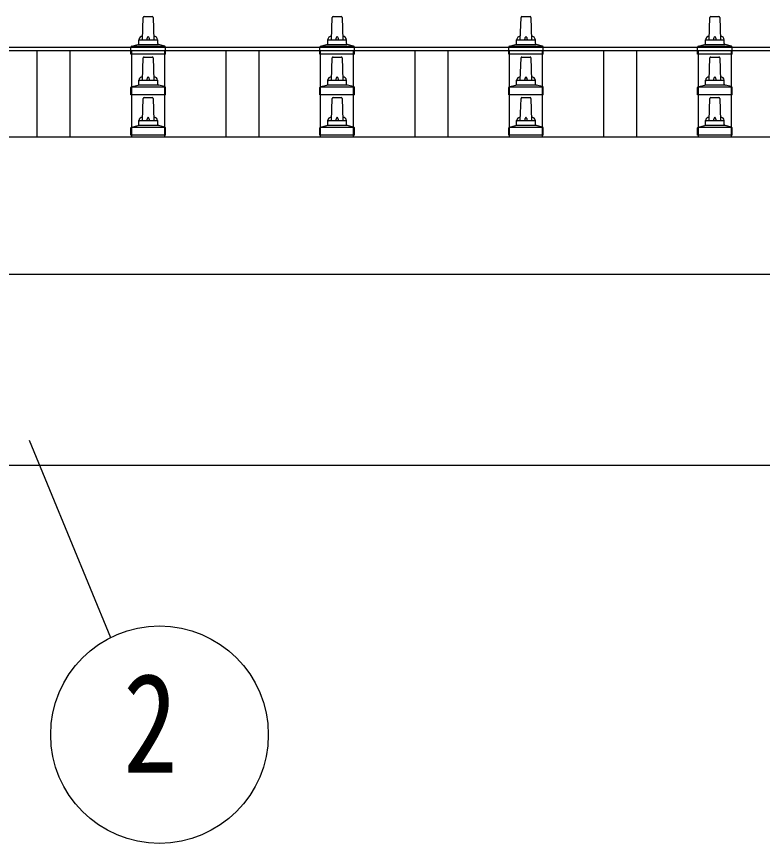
# Model space of a CAD drawing. Units: millimetres, scale not verified. Extents: x -16820 to 16820, y -11880 to 11880.
# Drawn here: x -11835 to -11046, y -983 to -107 of the extents above; entities that cross this region are included whole.
import ezdxf
from ezdxf.enums import TextEntityAlignment as Align

# ---------------------------------------------------------------- set-up
doc = ezdxf.new("R2010")
doc.units = ezdxf.units.MM
doc.header["$LTSCALE"] = 50
for name, color, linetype in [('0-5_YKK_13', 4, 'Continuous'), ('0-6_YKK_A1', 4, 'Continuous'), ('0-7_YKK_D', 6, 'Continuous')]:
    doc.layers.add(name, color=color, linetype=linetype)
doc.styles.add('ＭＳ ゴシック', font='')
doc.styles.get('ＭＳ ゴシック').set_extended_font_data('MS Gothic')

msp = doc.modelspace()

# ---------------------------------------------------------------- linework, layer by layer
at = {"layer": '0-5_YKK_13'}
for p, q in [((-11701.92, -131.31), (-11701.19, -107.79)), ((-11700.19, -106.81), (-11691.65, -106.81)), ((-11690.65, -107.79), (-11689.92, -131.31)), ((-11501.92, -131.31), (-11501.19, -107.79)), ((-11500.19, -106.81), (-11491.65, -106.81)), ((-11490.65, -107.79), (-11489.92, -131.31)), ((-11301.92, -131.31), (-11301.19, -107.79)), ((-11300.19, -106.81), (-11291.65, -106.81)), ((-11290.65, -107.79), (-11289.92, -131.31)), ((-11101.92, -131.31), (-11101.19, -107.79)), ((-11100.19, -106.81), (-11091.65, -106.81)), ((-11090.65, -107.79), (-11089.92, -131.31)), ((-11705.92, -135.52), (-11705.92, -131.31)), ((-11704.92, -131.31), (-11686.92, -131.31)), ((-11685.92, -135.52), (-11685.92, -131.31)), ((-11505.92, -135.52), (-11505.92, -131.31)), ((-11504.92, -131.31), (-11486.92, -131.31)), ((-11485.92, -135.52), (-11485.92, -131.31)), ((-11305.92, -135.52), (-11305.92, -131.31)), ((-11304.92, -131.31), (-11286.92, -131.31)), ((-11285.92, -135.52), (-11285.92, -131.31)), ((-11105.92, -135.52), (-11105.92, -131.31)), ((-11104.92, -131.31), (-11086.92, -131.31)), ((-11085.92, -135.52), (-11085.92, -131.31)), ((-11714.17, -146.81), (-11714.17, -139.1)), ((-11713.79, -138.31), (-11678.05, -138.31)), ((-11713.41, -138.13), (-11706.69, -136.5)), ((-11706.3, -136.31), (-11685.54, -136.31)), ((-11678.44, -138.13), (-11685.16, -136.5)), ((-11677.67, -146.81), (-11677.67, -139.1)), ((-11514.17, -146.81), (-11514.17, -139.1)), ((-11513.79, -138.31), (-11478.05, -138.31)), ((-11513.41, -138.13), (-11506.69, -136.5)), ((-11506.3, -136.31), (-11485.54, -136.31)), ((-11478.44, -138.13), (-11485.16, -136.5)), ((-11477.67, -146.81), (-11477.67, -139.1)), ((-11314.17, -146.81), (-11314.17, -139.1)), ((-11313.79, -138.31), (-11278.05, -138.31)), ((-11313.41, -138.13), (-11306.69, -136.5)), ((-11306.3, -136.31), (-11285.54, -136.31)), ((-11278.44, -138.13), (-11285.16, -136.5)), ((-11277.67, -146.81), (-11277.67, -139.1)), ((-11114.17, -146.81), (-11114.17, -139.1)), ((-11113.79, -138.31), (-11078.05, -138.31)), ((-11113.41, -138.13), (-11106.69, -136.5)), ((-11106.3, -136.31), (-11085.54, -136.31)), ((-11078.44, -138.13), (-11085.16, -136.5)), ((-11077.67, -146.81), (-11077.67, -139.1)), ((-11677.67, -146.81), (-11714.17, -146.81)), ((-11477.67, -146.81), (-11514.17, -146.81)), ((-11277.67, -146.81), (-11314.17, -146.81)), ((-11077.67, -146.81), (-11114.17, -146.81)), ((-11701.92, -174.17), (-11701.19, -150.64)), ((-11700.19, -149.67), (-11691.65, -149.67)), ((-11690.65, -150.64), (-11689.92, -174.17)), ((-11501.92, -174.17), (-11501.19, -150.64)), ((-11500.19, -149.67), (-11491.65, -149.67)), ((-11490.65, -150.64), (-11489.92, -174.17)), ((-11301.92, -174.17), (-11301.19, -150.64)), ((-11300.19, -149.67), (-11291.65, -149.67)), ((-11290.65, -150.64), (-11289.92, -174.17)), ((-11101.92, -174.17), (-11101.19, -150.64)), ((-11100.19, -149.67), (-11091.65, -149.67)), ((-11090.65, -150.64), (-11089.92, -174.17)), ((-11705.92, -178.38), (-11705.92, -174.17)), ((-11704.92, -174.17), (-11686.92, -174.17)), ((-11685.92, -178.38), (-11685.92, -174.17)), ((-11505.92, -178.38), (-11505.92, -174.17)), ((-11504.92, -174.17), (-11486.92, -174.17)), ((-11485.92, -178.38), (-11485.92, -174.17)), ((-11305.92, -178.38), (-11305.92, -174.17)), ((-11304.92, -174.17), (-11286.92, -174.17)), ((-11285.92, -178.38), (-11285.92, -174.17)), ((-11105.92, -178.38), (-11105.92, -174.17)), ((-11104.92, -174.17), (-11086.92, -174.17)), ((-11085.92, -178.38), (-11085.92, -174.17)), ((-11714.17, -189.67), (-11714.17, -181.95)), ((-11713.79, -181.17), (-11678.05, -181.17)), ((-11713.41, -180.98), (-11706.69, -179.35)), ((-11706.3, -179.17), (-11685.54, -179.17)), ((-11678.44, -180.98), (-11685.16, -179.35)), ((-11677.67, -189.67), (-11677.67, -181.95)), ((-11514.17, -189.67), (-11514.17, -181.95)), ((-11513.79, -181.17), (-11478.05, -181.17)), ((-11513.41, -180.98), (-11506.69, -179.35)), ((-11506.3, -179.17), (-11485.54, -179.17)), ((-11478.44, -180.98), (-11485.16, -179.35)), ((-11477.67, -189.67), (-11477.67, -181.95)), ((-11314.17, -189.67), (-11314.17, -181.95)), ((-11313.79, -181.17), (-11278.05, -181.17)), ((-11313.41, -180.98), (-11306.69, -179.35)), ((-11306.3, -179.17), (-11285.54, -179.17)), ((-11278.44, -180.98), (-11285.16, -179.35)), ((-11277.67, -189.67), (-11277.67, -181.95)), ((-11114.17, -189.67), (-11114.17, -181.95)), ((-11113.79, -181.17), (-11078.05, -181.17)), ((-11113.41, -180.98), (-11106.69, -179.35)), ((-11106.3, -179.17), (-11085.54, -179.17)), ((-11078.44, -180.98), (-11085.16, -179.35)), ((-11077.67, -189.67), (-11077.67, -181.95)), ((-11677.67, -189.67), (-11714.17, -189.67)), ((-11700.19, -192.52), (-11691.65, -192.52)), ((-11477.67, -189.67), (-11514.17, -189.67)), ((-11500.19, -192.52), (-11491.65, -192.52)), ((-11277.67, -189.67), (-11314.17, -189.67)), ((-11300.19, -192.52), (-11291.65, -192.52)), ((-11077.67, -189.67), (-11114.17, -189.67)), ((-11100.19, -192.52), (-11091.65, -192.52)), ((-11701.92, -217.02), (-11701.19, -193.5)), ((-11690.65, -193.5), (-11689.92, -217.02)), ((-11501.92, -217.02), (-11501.19, -193.5)), ((-11490.65, -193.5), (-11489.92, -217.02)), ((-11301.92, -217.02), (-11301.19, -193.5)), ((-11290.65, -193.5), (-11289.92, -217.02)), ((-11101.92, -217.02), (-11101.19, -193.5)), ((-11090.65, -193.5), (-11089.92, -217.02)), ((-11705.92, -221.24), (-11705.92, -217.02)), ((-11704.92, -217.02), (-11686.92, -217.02)), ((-11685.92, -221.24), (-11685.92, -217.02)), ((-11505.92, -221.24), (-11505.92, -217.02)), ((-11504.92, -217.02), (-11486.92, -217.02)), ((-11485.92, -221.24), (-11485.92, -217.02)), ((-11305.92, -221.24), (-11305.92, -217.02)), ((-11304.92, -217.02), (-11286.92, -217.02)), ((-11285.92, -221.24), (-11285.92, -217.02)), ((-11105.92, -221.24), (-11105.92, -217.02)), ((-11104.92, -217.02), (-11086.92, -217.02)), ((-11085.92, -221.24), (-11085.92, -217.02)), ((-11714.17, -232.52), (-11714.17, -224.81)), ((-11713.79, -224.02), (-11678.05, -224.02)), ((-11713.41, -223.84), (-11706.69, -222.21)), ((-11706.3, -222.02), (-11685.54, -222.02)), ((-11678.44, -223.84), (-11685.16, -222.21)), ((-11677.67, -232.52), (-11677.67, -224.81)), ((-11514.17, -232.52), (-11514.17, -224.81)), ((-11513.79, -224.02), (-11478.05, -224.02)), ((-11513.41, -223.84), (-11506.69, -222.21)), ((-11506.3, -222.02), (-11485.54, -222.02)), ((-11478.44, -223.84), (-11485.16, -222.21)), ((-11477.67, -232.52), (-11477.67, -224.81)), ((-11314.17, -232.52), (-11314.17, -224.81)), ((-11313.79, -224.02), (-11278.05, -224.02)), ((-11313.41, -223.84), (-11306.69, -222.21)), ((-11306.3, -222.02), (-11285.54, -222.02)), ((-11278.44, -223.84), (-11285.16, -222.21)), ((-11277.67, -232.52), (-11277.67, -224.81)), ((-11114.17, -232.52), (-11114.17, -224.81)), ((-11113.79, -224.02), (-11078.05, -224.02)), ((-11113.41, -223.84), (-11106.69, -222.21)), ((-11106.3, -222.02), (-11085.54, -222.02)), ((-11078.44, -223.84), (-11085.16, -222.21)), ((-11077.67, -232.52), (-11077.67, -224.81)), ((-11677.67, -232.52), (-11714.17, -232.52)), ((-11477.67, -232.52), (-11514.17, -232.52)), ((-11277.67, -232.52), (-11314.17, -232.52)), ((-11077.67, -232.52), (-11114.17, -232.52))]:
    msp.add_line(p, q, dxfattribs=at)
for centre, radius, start, end in [((-11700.19, -107.81), 1, 90, 178.60509), ((-11691.65, -107.81), 1, 1.39491, 90), ((-11500.19, -107.81), 1, 90, 178.60509), ((-11491.65, -107.81), 1, 1.39491, 90), ((-11300.19, -107.81), 1, 90, 178.60509), ((-11291.65, -107.81), 1, 1.39491, 90), ((-11100.19, -107.81), 1, 90, 178.60509), ((-11091.65, -107.81), 1, 1.39491, 90), ((-11701.84, -131.94), 4.13, 90, 171.17633), ((-11704.92, -132.31), 1, 90, 180), ((-11692.59, -131.31), 4.83, 133.60282, 180), ((-11699.25, -131.31), 4.83, 0, 46.39718), ((-11690.01, -131.94), 4.13, 8.82367, 90), ((-11686.92, -132.31), 1, 0, 90), ((-11501.84, -131.94), 4.13, 90, 171.17633), ((-11504.92, -132.31), 1, 90, 180), ((-11492.59, -131.31), 4.83, 133.60282, 180), ((-11499.25, -131.31), 4.83, 0, 46.39718), ((-11490.01, -131.94), 4.13, 8.82367, 90), ((-11486.92, -132.31), 1, 0, 90), ((-11301.84, -131.94), 4.13, 90, 171.17633), ((-11304.92, -132.31), 1, 90, 180), ((-11292.59, -131.31), 4.83, 133.60282, 180), ((-11299.25, -131.31), 4.83, 0, 46.39718), ((-11290.01, -131.94), 4.13, 8.82367, 90), ((-11286.92, -132.31), 1, 0, 90), ((-11101.84, -131.94), 4.13, 90, 171.17633), ((-11104.92, -132.31), 1, 90, 180), ((-11092.59, -131.31), 4.83, 133.60282, 180), ((-11099.25, -131.31), 4.83, 0, 46.39718), ((-11090.01, -131.94), 4.13, 8.82367, 90), ((-11086.92, -132.31), 1, 0, 90), ((-11713.17, -139.1), 1, 103.62699, 180), ((-11706.92, -135.52), 1, 283.62699, 0), ((-11684.92, -135.52), 1, 180, 256.37301), ((-11678.67, -139.1), 1, 0, 76.37301), ((-11513.17, -139.1), 1, 103.62699, 180), ((-11506.92, -135.52), 1, 283.62699, 0), ((-11484.92, -135.52), 1, 180, 256.37301), ((-11478.67, -139.1), 1, 0, 76.37301), ((-11313.17, -139.1), 1, 103.62699, 180), ((-11306.92, -135.52), 1, 283.62699, 0), ((-11284.92, -135.52), 1, 180, 256.37301), ((-11278.67, -139.1), 1, 0, 76.37301), ((-11113.17, -139.1), 1, 103.62699, 180), ((-11106.92, -135.52), 1, 283.62699, 0), ((-11084.92, -135.52), 1, 180, 256.37301), ((-11078.67, -139.1), 1, 0, 76.37301), ((-11700.19, -150.67), 1, 90, 178.60509), ((-11691.65, -150.67), 1, 1.39491, 90), ((-11500.19, -150.67), 1, 90, 178.60509), ((-11491.65, -150.67), 1, 1.39491, 90), ((-11300.19, -150.67), 1, 90, 178.60509), ((-11291.65, -150.67), 1, 1.39491, 90), ((-11100.19, -150.67), 1, 90, 178.60509), ((-11091.65, -150.67), 1, 1.39491, 90), ((-11701.84, -174.8), 4.13, 90, 171.17633), ((-11704.92, -175.17), 1, 90, 180), ((-11692.59, -174.17), 4.83, 133.60282, 180), ((-11699.25, -174.17), 4.83, 0, 46.39718), ((-11690.01, -174.8), 4.13, 8.82367, 90), ((-11686.92, -175.17), 1, 0, 90), ((-11501.84, -174.8), 4.13, 90, 171.17633), ((-11504.92, -175.17), 1, 90, 180), ((-11492.59, -174.17), 4.83, 133.60282, 180), ((-11499.25, -174.17), 4.83, 0, 46.39718), ((-11490.01, -174.8), 4.13, 8.82367, 90), ((-11486.92, -175.17), 1, 0, 90), ((-11301.84, -174.8), 4.13, 90, 171.17633), ((-11304.92, -175.17), 1, 90, 180), ((-11292.59, -174.17), 4.83, 133.60282, 180), ((-11299.25, -174.17), 4.83, 0, 46.39718), ((-11290.01, -174.8), 4.13, 8.82367, 90), ((-11286.92, -175.17), 1, 0, 90), ((-11101.84, -174.8), 4.13, 90, 171.17633), ((-11104.92, -175.17), 1, 90, 180), ((-11092.59, -174.17), 4.83, 133.60282, 180), ((-11099.25, -174.17), 4.83, 0, 46.39718), ((-11090.01, -174.8), 4.13, 8.82367, 90), ((-11086.92, -175.17), 1, 0, 90), ((-11713.17, -181.95), 1, 103.62699, 180), ((-11706.92, -178.38), 1, 283.62699, 0), ((-11684.92, -178.38), 1, 180, 256.37301), ((-11678.67, -181.95), 1, 0, 76.37301), ((-11513.17, -181.95), 1, 103.62699, 180), ((-11506.92, -178.38), 1, 283.62699, 0), ((-11484.92, -178.38), 1, 180, 256.37301), ((-11478.67, -181.95), 1, 0, 76.37301), ((-11313.17, -181.95), 1, 103.62699, 180), ((-11306.92, -178.38), 1, 283.62699, 0), ((-11284.92, -178.38), 1, 180, 256.37301), ((-11278.67, -181.95), 1, 0, 76.37301), ((-11113.17, -181.95), 1, 103.62699, 180), ((-11106.92, -178.38), 1, 283.62699, 0), ((-11084.92, -178.38), 1, 180, 256.37301), ((-11078.67, -181.95), 1, 0, 76.37301), ((-11700.19, -193.52), 1, 90, 178.60509), ((-11691.65, -193.52), 1, 1.39491, 90), ((-11500.19, -193.52), 1, 90, 178.60509), ((-11491.65, -193.52), 1, 1.39491, 90), ((-11300.19, -193.52), 1, 90, 178.60509), ((-11291.65, -193.52), 1, 1.39491, 90), ((-11100.19, -193.52), 1, 90, 178.60509), ((-11091.65, -193.52), 1, 1.39491, 90), ((-11701.84, -217.66), 4.13, 90, 171.17633), ((-11704.92, -218.02), 1, 90, 180), ((-11692.59, -217.02), 4.83, 133.60282, 180), ((-11699.25, -217.02), 4.83, 0, 46.39718), ((-11690.01, -217.66), 4.13, 8.82367, 90), ((-11686.92, -218.02), 1, 0, 90), ((-11501.84, -217.66), 4.13, 90, 171.17633), ((-11504.92, -218.02), 1, 90, 180), ((-11492.59, -217.02), 4.83, 133.60282, 180), ((-11499.25, -217.02), 4.83, 0, 46.39718), ((-11490.01, -217.66), 4.13, 8.82367, 90), ((-11486.92, -218.02), 1, 0, 90), ((-11301.84, -217.66), 4.13, 90, 171.17633), ((-11304.92, -218.02), 1, 90, 180), ((-11292.59, -217.02), 4.83, 133.60282, 180), ((-11299.25, -217.02), 4.83, 0, 46.39718), ((-11290.01, -217.66), 4.13, 8.82367, 90), ((-11286.92, -218.02), 1, 0, 90), ((-11101.84, -217.66), 4.13, 90, 171.17633), ((-11104.92, -218.02), 1, 90, 180), ((-11092.59, -217.02), 4.83, 133.60282, 180), ((-11099.25, -217.02), 4.83, 0, 46.39718), ((-11090.01, -217.66), 4.13, 8.82367, 90), ((-11086.92, -218.02), 1, 0, 90), ((-11713.17, -224.81), 1, 103.62699, 180), ((-11706.92, -221.24), 1, 283.62699, 0), ((-11684.92, -221.24), 1, 180, 256.37301), ((-11678.67, -224.81), 1, 0, 76.37301), ((-11513.17, -224.81), 1, 103.62699, 180), ((-11506.92, -221.24), 1, 283.62699, 0), ((-11484.92, -221.24), 1, 180, 256.37301), ((-11478.67, -224.81), 1, 0, 76.37301), ((-11313.17, -224.81), 1, 103.62699, 180), ((-11306.92, -221.24), 1, 283.62699, 0), ((-11284.92, -221.24), 1, 180, 256.37301), ((-11278.67, -224.81), 1, 0, 76.37301), ((-11113.17, -224.81), 1, 103.62699, 180), ((-11106.92, -221.24), 1, 283.62699, 0), ((-11084.92, -221.24), 1, 180, 256.37301), ((-11078.67, -224.81), 1, 0, 76.37301)]:
    msp.add_arc(centre, radius, start, end, dxfattribs=at)
at = {"layer": '0-6_YKK_A1'}
for p, q in [((-13118.92, -139.11), (-7672.92, -139.11)), ((-13118.92, -142.69), (-7672.92, -142.69)), ((-11813.42, -234.11), (-11813.42, -142.69)), ((-11778.42, -234.11), (-11778.42, -142.69)), ((-11713.42, -234.11), (-11713.42, -142.69)), ((-11678.42, -234.11), (-11678.42, -142.69)), ((-11613.42, -234.11), (-11613.42, -142.69)), ((-11578.42, -234.11), (-11578.42, -142.69)), ((-11513.42, -234.11), (-11513.42, -142.69)), ((-11478.42, -234.11), (-11478.42, -142.69)), ((-11413.42, -234.11), (-11413.42, -142.69)), ((-11378.42, -234.11), (-11378.42, -142.69)), ((-11313.42, -234.11), (-11313.42, -142.69)), ((-11278.42, -234.11), (-11278.42, -142.69)), ((-11213.42, -234.11), (-11213.42, -142.69)), ((-11178.42, -234.11), (-11178.42, -142.69)), ((-11113.42, -234.11), (-11113.42, -142.69)), ((-11078.42, -234.11), (-11078.42, -142.69)), ((-13114.22, -234.19), (-7677.62, -234.19)), ((-7677.62, -379.85), (-13114.22, -379.85)), ((-13002.42, -582), (-7789.42, -582))]:
    msp.add_line(p, q, dxfattribs=at)
at = {"layer": '0-7_YKK_D'}
msp.add_line((-11821.85, -555.35), (-11735.82, -764.45), dxfattribs=at)
msp.add_circle((-11684.02, -867.34), 115.2, dxfattribs=at)

# ---------------------------------------------------------------- texts
at = {"layer": '0-7_YKK_D', "style": 'ＭＳ ゴシック', "width": 0.8}
msp.add_text('2', height=105.6, dxfattribs=at).set_placement((-11722.42, -939.34), align=Align.BOTTOM_LEFT)

doc.saveas('drawing.dxf')
